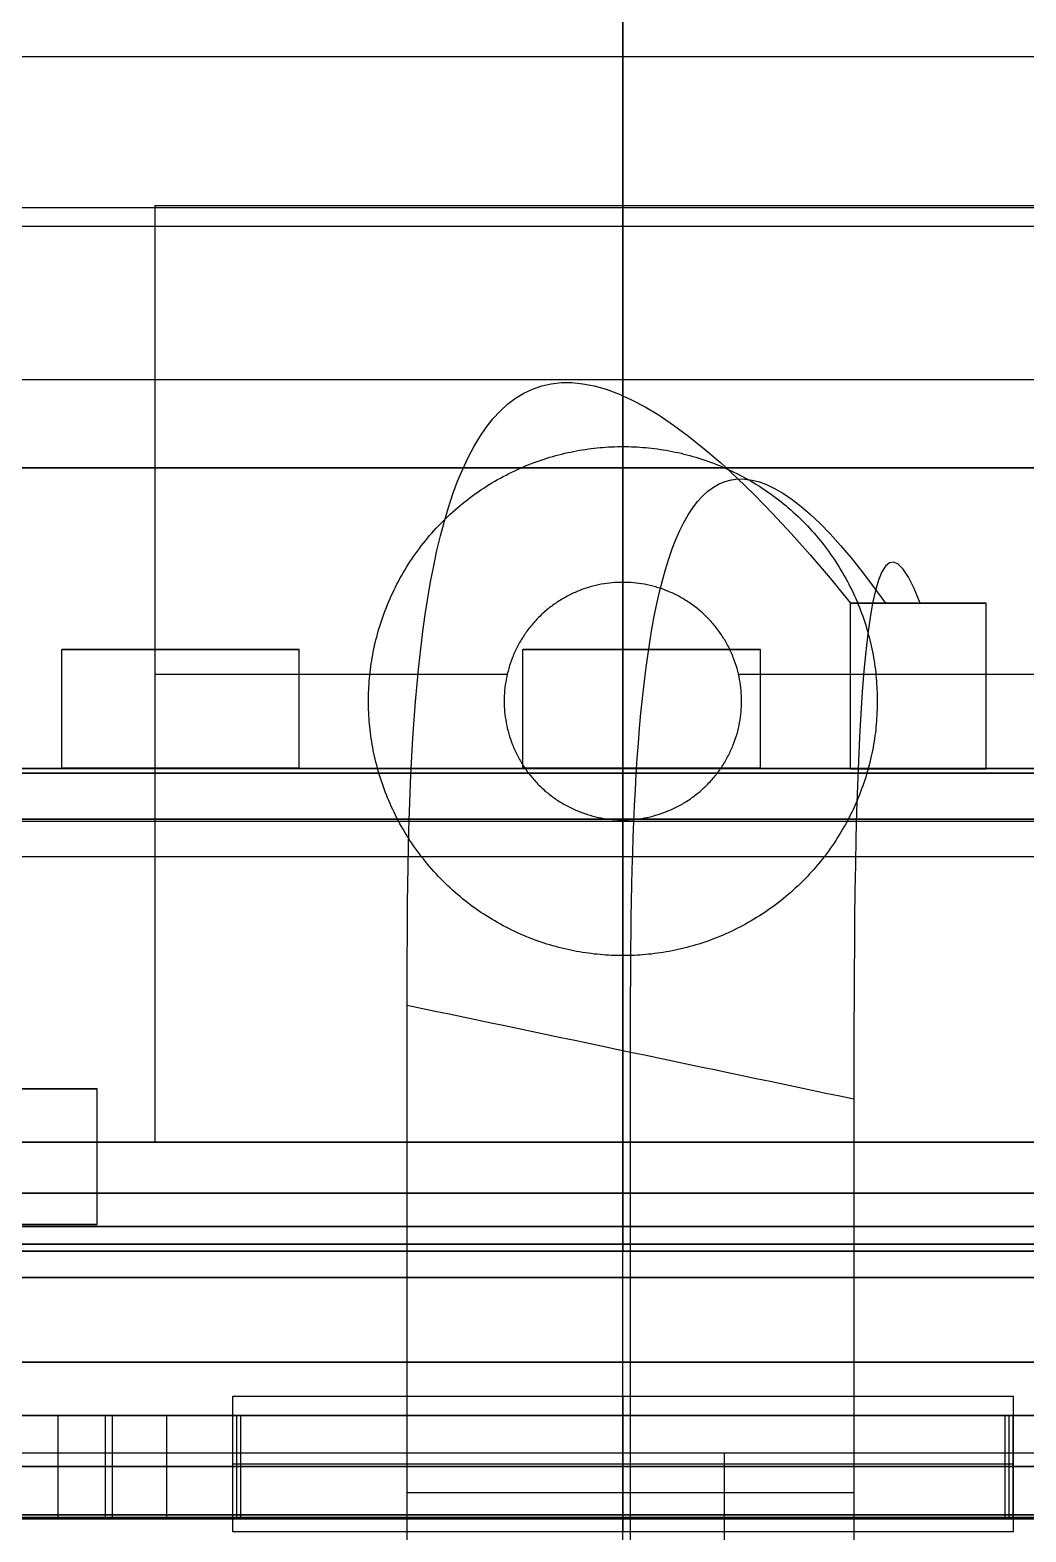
# Model space of a CAD drawing. Header units: millimetres. Extents: x 0 to 665, y 182 to 367.
# Drawn here: x 537.67 to 567.04, y 230.25 to 274.51 of the extents above; entities that cross this region are included whole.
import ezdxf

# ---------------------------------------------------------------- set-up
doc = ezdxf.new("R2010")
doc.units = ezdxf.units.MM
doc.header["$MEASUREMENT"] = 0
for name, color, linetype, true_color in [('Camera', 18, 'Continuous', 0x330000), ('Camera Mount', 7, 'Continuous', 0xffffff), ('Display Board', 253, 'Continuous', 0xb4b4b4), ('Display Bracket', 254, 'Continuous', 0xd1d1ff), ('Inner Mount$booleaned (inner mount)', 18, 'Continuous', 0x000000), ('Outer Case$booleaned (outer)', 251, 'Continuous', 0x4a4a4a), ('Raspberry Pi', 128, 'Continuous', 0x005431), ('Screen', 178, 'Continuous', 0x000054)]:
    doc.layers.add(name, color=color, linetype=linetype, true_color=true_color)

msp = doc.modelspace()

# ---------------------------------------------------------------- linework, layer by layer
at = {"layer": 'Camera'}
for p, q in [((555.155, 230.259, 69.127), (555.155, 234.259, 69.127)), ((555.155, 230.259, 64.239), (555.155, 234.259, 64.239)), ((543.655, 232.259, 69.127), (566.655, 232.259, 69.127)), ((543.655, 232.259, 64.239), (566.655, 232.259, 64.239))]:
    msp.add_line(p, q, dxfattribs=at)
for points, degree in [([(548.794, 228.751, 64.304), (548.794, 228.751, 60.071), (548.794, 230.641, 55.5), (548.794, 238.08, 53.761), (548.794, 273.797, 31.802), (561.863, 257.626, 0.474)], 3), ([(555.378, 228.751, 64.304), (555.378, 228.751, 60.071), (555.378, 230.641, 55.5), (555.378, 238.08, 53.761), (555.378, 268.271, 33.735), (562.89, 257.626, 11.974)], 3), ([(563.917, 257.626, 23.474), (561.962, 262.745, 35.667), (561.962, 238.08, 53.761), (561.962, 230.641, 55.5), (561.962, 228.751, 60.071), (561.962, 228.751, 64.304)], 3), ([(561.863, 257.626, 0.474), (562.547, 257.626, 8.141), (563.232, 257.626, 15.808), (563.917, 257.626, 23.474)], 3), ([(561.962, 243.006, 49.527), (557.573, 243.927, 49.205), (553.183, 244.848, 48.883), (548.794, 245.769, 48.561)], 3), ([(543.655, 230.259, 69.127), (543.655, 232.259, 69.127), (543.655, 234.259, 69.127)], 2), ([(543.655, 234.259, 69.127), (543.655, 234.259, 66.683), (543.655, 234.259, 64.239)], 2), ([(543.655, 230.259, 64.239), (543.655, 232.259, 64.239), (543.655, 234.259, 64.239)], 2), ([(543.655, 234.259, 69.127), (555.155, 234.259, 69.127), (566.655, 234.259, 69.127)], 2), ([(543.655, 234.259, 64.239), (555.155, 234.259, 64.239), (566.655, 234.259, 64.239)], 2), ([(543.655, 230.259, 69.127), (543.655, 232.259, 69.127), (543.655, 234.259, 69.127)], 2), ([(543.655, 234.259, 69.127), (543.655, 234.259, 66.683), (543.655, 234.259, 64.239)], 2), ([(543.655, 230.259, 64.239), (543.655, 232.259, 64.239), (543.655, 234.259, 64.239)], 2), ([(543.655, 234.259, 69.127), (555.155, 234.259, 69.127), (566.655, 234.259, 69.127)], 2), ([(543.655, 234.259, 64.239), (555.155, 234.259, 64.239), (566.655, 234.259, 64.239)], 2), ([(543.655, 230.259, 66.683), (543.655, 232.259, 66.683), (543.655, 234.259, 66.683)], 2), ([(543.655, 234.259, 66.683), (555.155, 234.259, 66.683), (566.655, 234.259, 66.683)], 2), ([(555.155, 234.259, 69.127), (555.155, 234.259, 66.683), (555.155, 234.259, 64.239)], 2), ([(566.655, 234.259, 69.127), (566.655, 232.259, 69.127), (566.655, 230.259, 69.127)], 2), ([(566.655, 234.259, 64.239), (566.655, 232.259, 64.239), (566.655, 230.259, 64.239)], 2), ([(566.655, 234.259, 69.127), (566.655, 234.259, 66.683), (566.655, 234.259, 64.239)], 2), ([(566.655, 234.259, 69.127), (566.655, 232.259, 69.127), (566.655, 230.259, 69.127)], 2), ([(566.655, 234.259, 64.239), (566.655, 232.259, 64.239), (566.655, 230.259, 64.239)], 2), ([(566.655, 234.259, 69.127), (566.655, 234.259, 66.683), (566.655, 234.259, 64.239)], 2), ([(566.655, 234.259, 66.683), (566.655, 232.259, 66.683), (566.655, 230.259, 66.683)], 2), ([(543.655, 232.259, 69.127), (543.655, 232.259, 66.683), (543.655, 232.259, 64.239)], 2), ([(566.655, 232.259, 69.127), (566.655, 232.259, 66.683), (566.655, 232.259, 64.239)], 2), ([(561.962, 231.408, 56.353), (557.573, 231.408, 56.353), (553.183, 231.408, 56.353), (548.794, 231.408, 56.353)], 3), ([(566.655, 230.259, 69.127), (555.155, 230.259, 69.127), (543.655, 230.259, 69.127)], 2), ([(543.655, 230.259, 69.127), (543.655, 230.259, 66.683), (543.655, 230.259, 64.239)], 2), ([(566.655, 230.259, 64.239), (555.155, 230.259, 64.239), (543.655, 230.259, 64.239)], 2), ([(566.655, 230.259, 69.127), (555.155, 230.259, 69.127), (543.655, 230.259, 69.127)], 2), ([(543.655, 230.259, 69.127), (543.655, 230.259, 66.683), (543.655, 230.259, 64.239)], 2), ([(566.655, 230.259, 64.239), (555.155, 230.259, 64.239), (543.655, 230.259, 64.239)], 2), ([(566.655, 230.259, 66.683), (555.155, 230.259, 66.683), (543.655, 230.259, 66.683)], 2), ([(555.155, 230.259, 69.127), (555.155, 230.259, 66.683), (555.155, 230.259, 64.239)], 2), ([(566.655, 230.259, 69.127), (566.655, 230.259, 66.683), (566.655, 230.259, 64.239)], 2), ([(566.655, 230.259, 69.127), (566.655, 230.259, 66.683), (566.655, 230.259, 64.239)], 2)]:
    msp.add_open_spline(points, degree=degree, dxfattribs=at)
at = {"layer": 'Camera Mount'}
for p, q in [((555.151, 233.684, 70.5), (555.151, 268.724, 70.5)), ((555.151, 233.684, 73.5), (555.151, 268.724, 73.5)), ((527.151, 251.204, 70.5), (583.151, 251.204, 70.5)), ((530.151, 251.204, 73.5), (580.151, 251.204, 73.5)), ((580.151, 233.684, 85.379), (530.151, 233.684, 85.379)), ((555.151, 233.684, 70.431), (555.151, 233.684, 70.5)), ((555.151, 233.684, 73.5), (555.151, 233.684, 106.519)), ((583.151, 230.684, 85.379), (527.151, 230.684, 85.379)), ((555.151, 230.684, 70.431), (555.151, 230.684, 106.519))]:
    msp.add_line(p, q, dxfattribs=at)
for points in [[(583.151, 268.724, 70.5), (555.151, 268.724, 70.5), (527.151, 268.724, 70.5)], [(583.151, 268.724, 72), (555.151, 268.724, 72), (527.151, 268.724, 72)], [(580.151, 268.724, 73.5), (555.151, 268.724, 73.5), (530.151, 268.724, 73.5)], [(555.151, 268.724, 70.5), (555.151, 268.724, 72), (555.151, 268.724, 73.5)], [(530.151, 233.684, 73.5), (555.151, 233.684, 73.5), (580.151, 233.684, 73.5)], [(543.647, 233.684, 64.239), (539.899, 233.684, 64.239), (536.151, 233.684, 64.239)], [(536.151, 233.684, 70.5), (555.151, 233.684, 70.5), (574.151, 233.684, 70.5)], [(538.501, 230.684, 68.254), (538.501, 232.184, 68.254), (538.501, 233.684, 68.254)], [(538.501, 230.684, 98.354), (538.501, 232.184, 98.354), (538.501, 233.684, 98.354)], [(539.899, 230.684, 64.239), (539.899, 232.184, 64.239), (539.899, 233.684, 64.239)], [(540.101, 230.684, 69.854), (540.101, 232.184, 69.854), (540.101, 233.684, 69.854)], [(540.101, 230.684, 66.654), (540.101, 232.184, 66.654), (540.101, 233.684, 66.654)], [(540.101, 230.684, 99.954), (540.101, 232.184, 99.954), (540.101, 233.684, 99.954)], [(540.101, 230.684, 96.754), (540.101, 232.184, 96.754), (540.101, 233.684, 96.754)], [(541.701, 230.684, 68.254), (541.701, 232.184, 68.254), (541.701, 233.684, 68.254)], [(541.701, 230.684, 98.354), (541.701, 232.184, 98.354), (541.701, 233.684, 98.354)], [(543.647, 230.684, 64.239), (543.647, 232.184, 64.239), (543.647, 233.684, 64.239)], [(543.884, 233.684, 70.431), (543.766, 233.684, 67.335), (543.647, 233.684, 64.239)], [(543.766, 230.684, 67.335), (543.766, 232.184, 67.335), (543.766, 233.684, 67.335)], [(543.884, 230.684, 70.431), (543.884, 232.184, 70.431), (543.884, 233.684, 70.431)], [(555.151, 230.684, 70.431), (555.151, 232.184, 70.431), (555.151, 233.684, 70.431)], [(555.151, 230.684, 106.519), (555.151, 232.184, 106.519), (555.151, 233.684, 106.519)], [(566.417, 230.684, 70.431), (566.417, 232.184, 70.431), (566.417, 233.684, 70.431)], [(566.655, 233.684, 64.239), (566.536, 233.684, 67.335), (566.417, 233.684, 70.431)], [(566.536, 230.684, 67.335), (566.536, 232.184, 67.335), (566.536, 233.684, 67.335)], [(566.655, 230.684, 64.239), (566.655, 232.184, 64.239), (566.655, 233.684, 64.239)], [(574.151, 233.684, 64.239), (570.403, 233.684, 64.239), (566.655, 233.684, 64.239)], [(543.647, 232.184, 64.239), (539.899, 232.184, 64.239), (536.151, 232.184, 64.239)], [(543.884, 232.184, 70.431), (543.766, 232.184, 67.335), (543.647, 232.184, 64.239)], [(566.655, 232.184, 64.239), (566.536, 232.184, 67.335), (566.417, 232.184, 70.431)], [(574.151, 232.184, 64.239), (570.403, 232.184, 64.239), (566.655, 232.184, 64.239)], [(543.647, 230.684, 64.239), (539.899, 230.684, 64.239), (536.151, 230.684, 64.239)], [(543.884, 230.684, 70.431), (543.766, 230.684, 67.335), (543.647, 230.684, 64.239)], [(566.655, 230.684, 64.239), (566.536, 230.684, 67.335), (566.417, 230.684, 70.431)], [(574.151, 230.684, 64.239), (570.403, 230.684, 64.239), (566.655, 230.684, 64.239)]]:
    msp.add_open_spline(points, degree=2, dxfattribs=at)
for points, knots in [([(530.151, 233.684, 106.519), (542.651, 233.684, 106.519), (555.151, 233.684, 106.519), (567.651, 233.684, 106.519), (580.151, 233.684, 106.519)], [458.146722, 458.146722, 458.146722, 483.146722, 483.146722, 508.146722, 508.146722, 508.146722]), ([(566.417, 233.684, 70.431), (560.784, 233.684, 70.431), (555.151, 233.684, 70.431), (549.518, 233.684, 70.431), (543.884, 233.684, 70.431)], [127.141124, 127.141124, 127.141124, 138.40761, 138.40761, 149.674097, 149.674097, 149.674097]), ([(527.151, 232.184, 106.519), (541.151, 232.184, 106.519), (555.151, 232.184, 106.519), (569.151, 232.184, 106.519), (583.151, 232.184, 106.519)], [455.146722, 455.146722, 455.146722, 483.146722, 483.146722, 511.146722, 511.146722, 511.146722]), ([(566.417, 232.184, 70.431), (560.784, 232.184, 70.431), (555.151, 232.184, 70.431), (549.518, 232.184, 70.431), (543.884, 232.184, 70.431)], [127.141124, 127.141124, 127.141124, 138.40761, 138.40761, 149.674097, 149.674097, 149.674097]), ([(527.151, 230.684, 106.519), (541.151, 230.684, 106.519), (555.151, 230.684, 106.519), (569.151, 230.684, 106.519), (583.151, 230.684, 106.519)], [455.146722, 455.146722, 455.146722, 483.146722, 483.146722, 511.146722, 511.146722, 511.146722]), ([(566.417, 230.684, 70.431), (560.784, 230.684, 70.431), (555.151, 230.684, 70.431), (549.518, 230.684, 70.431), (543.884, 230.684, 70.431)], [127.141124, 127.141124, 127.141124, 138.40761, 138.40761, 149.674097, 149.674097, 149.674097])]:
    msp.add_open_spline(points, degree=2, knots=knots, dxfattribs=at)
at = {"layer": 'Camera Mount', "extrusion": (0, -1, 0)}
for points in [[(538.501, 233.684, 68.254), (538.501, 233.684, 66.654), (540.101, 233.684, 66.654), (541.701, 233.684, 66.654), (541.701, 233.684, 68.254), (541.701, 233.684, 69.854), (540.101, 233.684, 69.854), (538.501, 233.684, 69.854), (538.501, 233.684, 68.254)], [(538.501, 233.684, 98.354), (538.501, 233.684, 96.754), (540.101, 233.684, 96.754), (541.701, 233.684, 96.754), (541.701, 233.684, 98.354), (541.701, 233.684, 99.954), (540.101, 233.684, 99.954), (538.501, 233.684, 99.954), (538.501, 233.684, 98.354)], [(538.501, 230.684, 68.254), (538.501, 230.684, 66.654), (540.101, 230.684, 66.654), (541.701, 230.684, 66.654), (541.701, 230.684, 68.254), (541.701, 230.684, 69.854), (540.101, 230.684, 69.854), (538.501, 230.684, 69.854), (538.501, 230.684, 68.254)], [(538.501, 230.684, 98.354), (538.501, 230.684, 96.754), (540.101, 230.684, 96.754), (541.701, 230.684, 96.754), (541.701, 230.684, 98.354), (541.701, 230.684, 99.954), (540.101, 230.684, 99.954), (538.501, 230.684, 99.954), (538.501, 230.684, 98.354)]]:
    msp.add_rational_spline(points, [1, 0.707106781187, 1, 0.707106781187, 1, 0.707106781187, 1, 0.707106781187, 1], degree=2, knots=[-10.053096, -10.053096, -10.053096, -7.539822, -7.539822, -5.026548, -5.026548, -2.513274, -2.513274, 0, 0, 0], dxfattribs=at)
at = {"layer": 'Display Board'}
for points in [[(582.915, 239.255, -32), (549.915, 239.255, -32), (516.915, 239.255, -32)], [(516.915, 239.255, 23), (549.915, 239.255, 23), (582.915, 239.255, 23)], [(582.915, 237.755, -32), (549.915, 237.755, -32), (516.915, 237.755, -32)], [(516.915, 237.755, 23), (549.915, 237.755, 23), (582.915, 237.755, 23)]]:
    msp.add_open_spline(points, degree=2, dxfattribs=at)
at = {"layer": 'Display Bracket'}
for points in [[(638.651, 235.255, -50.5), (555.151, 235.255, -50.5), (471.651, 235.255, -50.5)], [(471.651, 235.255, 50.5), (555.151, 235.255, 50.5), (638.651, 235.255, 50.5)], [(638.651, 230.755, -50.5), (555.151, 230.755, -50.5), (471.651, 230.755, -50.5)], [(471.651, 230.755, 50.5), (555.151, 230.755, 50.5), (638.651, 230.755, 50.5)]]:
    msp.add_open_spline(points, degree=2, dxfattribs=at)
at = {"layer": 'Inner Mount$booleaned (inner mount)'}
for p, q in [((555.151, 258.238, -63.5), (555.151, 296.83, -63.5)), ((555.151, 295.738, -58.5), (555.151, 269.331, -58.5)), ((481.651, 269.284, -63.5), (600.054, 269.284, -63.5)), ((555.151, 258.238, -56.5), (555.151, 269.331, -56.5)), ((481.651, 268.735, -58.5), (541.351, 268.735, -58.5)), ((541.351, 255.531, -56.5), (551.742, 255.531, -56.5)), ((558.56, 255.531, -56.5), (568.951, 255.531, -56.5)), ((555.151, 241.738, -56.5), (555.151, 251.238, -56.5)), ((555.151, 241.738, -63.5), (555.151, 251.238, -63.5)), ((555.151, 241.738, 50.5), (555.151, 241.738, 30.5)), ((555.151, 241.738, -50.5), (555.151, 241.738, -56.5)), ((555.151, 238.738, 50.5), (555.151, 238.738, 30.5)), ((555.151, 238.738, -50.5), (555.151, 238.738, -63.5))]:
    msp.add_line(p, q, dxfattribs=at)
for points in [[(541.351, 269.331, -56.5), (541.351, 255.535, -56.5), (541.351, 241.738, -56.5)], [(568.951, 269.331, -56.5), (555.151, 269.331, -56.5), (541.351, 269.331, -56.5)], [(541.351, 269.331, -58.5), (541.351, 255.535, -58.5), (541.351, 241.738, -58.5)], [(568.951, 269.331, -58.5), (555.151, 269.331, -58.5), (541.351, 269.331, -58.5)], [(541.351, 269.331, -58.5), (541.351, 269.331, -57.5), (541.351, 269.331, -56.5)], [(568.951, 269.331, -57.5), (555.151, 269.331, -57.5), (541.351, 269.331, -57.5)], [(541.351, 269.331, -57.5), (541.351, 255.535, -57.5), (541.351, 241.738, -57.5)], [(555.151, 269.331, -58.5), (555.151, 269.331, -57.5), (555.151, 269.331, -56.5)], [(555.151, 258.238, -58.5), (555.151, 258.238, -57.5), (555.151, 258.238, -56.5)], [(555.151, 258.238, -58.5), (555.151, 258.238, -61), (555.151, 258.238, -63.5)], [(541.351, 255.531, -58.5), (541.351, 255.531, -57.5), (541.351, 255.531, -56.5)], [(551.651, 254.738, -58.5), (551.651, 254.738, -57.5), (551.651, 254.738, -56.5)], [(551.651, 254.738, -58.5), (551.651, 254.738, -61), (551.651, 254.738, -63.5)], [(558.651, 254.738, -58.5), (558.651, 254.738, -57.5), (558.651, 254.738, -56.5)], [(558.651, 254.738, -58.5), (558.651, 254.738, -61), (558.651, 254.738, -63.5)], [(555.151, 251.238, -58.5), (555.151, 251.238, -57.5), (555.151, 251.238, -56.5)], [(555.151, 251.238, -58.5), (555.151, 251.238, -61), (555.151, 251.238, -63.5)], [(481.651, 241.738, 50.5), (540.853, 241.738, 50.5), (600.054, 241.738, 50.5)], [(600.054, 241.738, -63.5), (540.853, 241.738, -63.5), (481.651, 241.738, -63.5)], [(541.351, 241.738, -58.5), (511.501, 241.738, -58.5), (481.651, 241.738, -58.5)], [(502.845, 241.738, -50.5), (551.449, 241.738, -50.5), (600.054, 241.738, -50.5)], [(600.054, 241.738, 30.5), (551.449, 241.738, 30.5), (502.845, 241.738, 30.5)], [(541.351, 241.738, -56.5), (555.151, 241.738, -56.5), (568.951, 241.738, -56.5)], [(541.351, 241.738, -58.5), (541.351, 241.738, -57.5), (541.351, 241.738, -56.5)], [(555.151, 238.738, 30.5), (555.151, 240.238, 30.5), (555.151, 241.738, 30.5)], [(555.151, 238.738, -50.5), (555.151, 240.238, -50.5), (555.151, 241.738, -50.5)], [(555.151, 238.738, -63.5), (555.151, 240.238, -63.5), (555.151, 241.738, -63.5)], [(555.151, 238.738, 50.5), (555.151, 240.238, 50.5), (555.151, 241.738, 50.5)], [(600.054, 240.238, -63.5), (535.853, 240.238, -63.5), (471.651, 240.238, -63.5)], [(471.651, 240.238, 50.5), (535.853, 240.238, 50.5), (600.054, 240.238, 50.5)], [(600.054, 240.238, 30.5), (551.449, 240.238, 30.5), (502.845, 240.238, 30.5)], [(502.845, 240.238, -50.5), (551.449, 240.238, -50.5), (600.054, 240.238, -50.5)], [(638.651, 238.738, -63.5), (555.151, 238.738, -63.5), (471.651, 238.738, -63.5)], [(471.651, 238.738, 50.5), (535.853, 238.738, 50.5), (600.054, 238.738, 50.5)], [(502.845, 238.738, -50.5), (555.151, 238.738, -50.5), (607.457, 238.738, -50.5)], [(600.054, 238.738, 30.5), (551.449, 238.738, 30.5), (502.845, 238.738, 30.5)]]:
    msp.add_open_spline(points, degree=2, dxfattribs=at)
for points in [[(558.651, 254.738, -58.5), (558.651, 251.238, -58.5), (555.151, 251.238, -58.5), (551.651, 251.238, -58.5), (551.651, 254.738, -58.5), (551.651, 258.238, -58.5), (555.151, 258.238, -58.5), (558.651, 258.238, -58.5), (558.651, 254.738, -58.5)], [(558.651, 254.738, -56.5), (558.651, 251.238, -56.5), (555.151, 251.238, -56.5), (551.651, 251.238, -56.5), (551.651, 254.738, -56.5), (551.651, 258.238, -56.5), (555.151, 258.238, -56.5), (558.651, 258.238, -56.5), (558.651, 254.738, -56.5)], [(558.651, 254.738, -63.5), (558.651, 251.238, -63.5), (555.151, 251.238, -63.5), (551.651, 251.238, -63.5), (551.651, 254.738, -63.5), (551.651, 258.238, -63.5), (555.151, 258.238, -63.5), (558.651, 258.238, -63.5), (558.651, 254.738, -63.5)]]:
    msp.add_rational_spline(points, [1, 0.707106781187, 1, 0.707106781187, 1, 0.707106781187, 1, 0.707106781187, 1], degree=2, knots=[-21.991149, -21.991149, -21.991149, -16.493361, -16.493361, -10.995574, -10.995574, -5.497787, -5.497787, 0, 0, 0], dxfattribs=at)
at = {"layer": 'Outer Case$booleaned (outer)'}
for p, q in [((555.151, 262.238, -65.5), (555.151, 301.833, -65.5)), ((555.151, 262.238, -68.5), (555.151, 301.833, -68.5)), ((632.914, 264.208, -65.5), (477.388, 264.208, -65.5)), ((632.914, 264.208, -68.5), (477.388, 264.208, -68.5)), ((555.151, 229.583, -65.5), (555.151, 247.238, -65.5)), ((555.151, 232.583, -68.5), (555.151, 247.238, -68.5))]:
    msp.add_line(p, q, dxfattribs=at)
for points in [[(661.651, 273.723, 70.5), (555.151, 273.723, 70.5), (448.651, 273.723, 70.5)], [(661.651, 273.723, 69), (555.151, 273.723, 69), (448.651, 273.723, 69)], [(658.651, 273.723, 67.5), (555.151, 273.723, 67.5), (451.651, 273.723, 67.5)], [(555.151, 238.525, 70.5), (555.151, 256.124, 70.5), (555.151, 273.723, 70.5)], [(555.151, 273.723, 70.5), (555.151, 273.723, 69), (555.151, 273.723, 67.5)], [(555.151, 273.723, 67.5), (555.151, 256.124, 67.5), (555.151, 238.525, 67.5)], [(555.151, 262.238, -65.5), (555.151, 262.238, -67), (555.151, 262.238, -68.5)], [(547.651, 254.738, -65.5), (547.651, 254.738, -67), (547.651, 254.738, -68.5)], [(562.651, 254.738, -65.5), (562.651, 254.738, -67), (562.651, 254.738, -68.5)], [(661.651, 250.153, 70.5), (555.151, 250.153, 70.5), (448.651, 250.153, 70.5)], [(658.651, 250.153, 67.5), (555.151, 250.153, 67.5), (451.651, 250.153, 67.5)], [(555.151, 247.238, -65.5), (555.151, 247.238, -67), (555.151, 247.238, -68.5)], [(535.133, 238.525, 70.5), (555.151, 238.525, 70.5), (575.169, 238.525, 70.5)], [(575.169, 238.525, 67.5), (555.151, 238.525, 67.5), (535.133, 238.525, 67.5)], [(555.151, 238.525, 70.5), (555.151, 238.525, 69), (555.151, 238.525, 67.5)], [(454.651, 232.583, -74.442), (555.151, 232.583, -74.442), (655.651, 232.583, -74.442)], [(454.651, 232.583, -68.5), (555.151, 232.583, -68.5), (655.651, 232.583, -68.5)], [(454.651, 232.583, -71.442), (555.151, 232.583, -71.442), (655.651, 232.583, -71.442)], [(558.151, 226.583, -74.442), (558.151, 229.583, -74.442), (558.151, 232.583, -74.442)], [(558.151, 232.583, -74.442), (558.151, 232.583, -71.471), (558.151, 232.583, -68.5)]]:
    msp.add_open_spline(points, degree=2, dxfattribs=at)
for points in [[(562.651, 254.738, -65.5), (562.651, 262.238, -65.5), (555.151, 262.238, -65.5), (547.651, 262.238, -65.5), (547.651, 254.738, -65.5), (547.651, 247.238, -65.5), (555.151, 247.238, -65.5), (562.651, 247.238, -65.5), (562.651, 254.738, -65.5)], [(562.651, 254.738, -68.5), (562.651, 262.238, -68.5), (555.151, 262.238, -68.5), (547.651, 262.238, -68.5), (547.651, 254.738, -68.5), (547.651, 247.238, -68.5), (555.151, 247.238, -68.5), (562.651, 247.238, -68.5), (562.651, 254.738, -68.5)]]:
    msp.add_rational_spline(points, [1, 0.707106781187, 1, 0.707106781187, 1, 0.707106781187, 1, 0.707106781187, 1], degree=2, knots=[0, 0, 0, 11.780972, 11.780972, 23.561945, 23.561945, 35.342917, 35.342917, 47.12389, 47.12389, 47.12389], dxfattribs=at)
at = {"layer": 'Raspberry Pi'}
for points in [[(576.915, 261.61, -32), (550.415, 261.61, -32), (523.915, 261.61, -32)], [(523.915, 261.61, -25), (550.415, 261.61, -25), (576.915, 261.61, -25)], [(561.863, 252.738, 0.474), (561.863, 255.182, 0.474), (561.863, 257.626, 0.474)], [(565.863, 257.626, 0.474), (563.863, 257.626, 0.474), (561.863, 257.626, 0.474)], [(561.863, 252.738, 23.474), (561.863, 255.182, 23.474), (561.863, 257.626, 23.474)], [(561.863, 257.626, 0.474), (561.863, 257.626, 11.974), (561.863, 257.626, 23.474)], [(561.863, 257.626, 23.474), (563.863, 257.626, 23.474), (565.863, 257.626, 23.474)], [(565.863, 252.738, 0.474), (565.863, 255.182, 0.474), (565.863, 257.626, 0.474)], [(565.863, 252.738, 23.474), (565.863, 255.182, 23.474), (565.863, 257.626, 23.474)], [(565.863, 257.626, 23.474), (565.863, 257.626, 11.974), (565.863, 257.626, 0.474)], [(538.611, 252.761, 16.32), (538.611, 254.511, 16.32), (538.611, 256.261, 16.32)], [(545.611, 256.261, 16.32), (542.111, 256.261, 16.32), (538.611, 256.261, 16.32)], [(538.611, 252.761, 24.52), (538.611, 254.511, 24.52), (538.611, 256.261, 24.52)], [(538.611, 256.261, 16.32), (538.611, 256.261, 20.42), (538.611, 256.261, 24.52)], [(538.611, 256.261, 24.52), (542.111, 256.261, 24.52), (545.611, 256.261, 24.52)], [(545.611, 252.761, 16.32), (545.611, 254.511, 16.32), (545.611, 256.261, 16.32)], [(545.611, 252.761, 24.52), (545.611, 254.511, 24.52), (545.611, 256.261, 24.52)], [(545.611, 256.261, 24.52), (545.611, 256.261, 20.42), (545.611, 256.261, 16.32)], [(552.205, 252.761, 16.32), (552.205, 254.511, 16.32), (552.205, 256.261, 16.32)], [(559.205, 256.261, 16.32), (555.705, 256.261, 16.32), (552.205, 256.261, 16.32)], [(552.205, 252.761, 24.52), (552.205, 254.511, 24.52), (552.205, 256.261, 24.52)], [(552.205, 256.261, 16.32), (552.205, 256.261, 20.42), (552.205, 256.261, 24.52)], [(552.205, 256.261, 24.52), (555.705, 256.261, 24.52), (559.205, 256.261, 24.52)], [(559.205, 252.761, 16.32), (559.205, 254.511, 16.32), (559.205, 256.261, 16.32)], [(559.205, 252.761, 24.52), (559.205, 254.511, 24.52), (559.205, 256.261, 24.52)], [(559.205, 256.261, 24.52), (559.205, 256.261, 20.42), (559.205, 256.261, 16.32)], [(601.915, 252.755, -32.5), (559.415, 252.755, -32.5), (516.915, 252.755, -32.5)], [(516.915, 252.755, 23.5), (559.415, 252.755, 23.5), (601.915, 252.755, 23.5)], [(545.611, 252.761, 16.32), (542.111, 252.761, 16.32), (538.611, 252.761, 16.32)], [(538.611, 252.761, 16.32), (538.611, 252.761, 20.42), (538.611, 252.761, 24.52)], [(538.611, 252.761, 24.52), (542.111, 252.761, 24.52), (545.611, 252.761, 24.52)], [(545.611, 252.761, 24.52), (545.611, 252.761, 20.42), (545.611, 252.761, 16.32)], [(559.205, 252.761, 16.32), (555.705, 252.761, 16.32), (552.205, 252.761, 16.32)], [(552.205, 252.761, 16.32), (552.205, 252.761, 20.42), (552.205, 252.761, 24.52)], [(552.205, 252.761, 24.52), (555.705, 252.761, 24.52), (559.205, 252.761, 24.52)], [(559.205, 252.761, 24.52), (559.205, 252.761, 20.42), (559.205, 252.761, 16.32)], [(565.863, 252.738, 0.474), (563.863, 252.738, 0.474), (561.863, 252.738, 0.474)], [(561.863, 252.738, 0.474), (561.863, 252.738, 11.974), (561.863, 252.738, 23.474)], [(561.863, 252.738, 23.474), (563.863, 252.738, 23.474), (565.863, 252.738, 23.474)], [(565.863, 252.738, 23.474), (565.863, 252.738, 11.974), (565.863, 252.738, 0.474)], [(576.915, 252.61, -32), (550.415, 252.61, -32), (523.915, 252.61, -32)], [(523.915, 252.61, -25), (550.415, 252.61, -25), (576.915, 252.61, -25)], [(601.915, 251.255, -32.5), (559.415, 251.255, -32.5), (516.915, 251.255, -32.5)], [(516.915, 251.255, 23.5), (559.415, 251.255, 23.5), (601.915, 251.255, 23.5)], [(539.651, 243.313, -50.5), (532.151, 243.313, -50.5), (524.651, 243.313, -50.5)], [(524.651, 243.313, -32), (532.151, 243.313, -32), (539.651, 243.313, -32)], [(539.651, 239.313, -50.5), (539.651, 241.313, -50.5), (539.651, 243.313, -50.5)], [(539.651, 239.313, -32), (539.651, 241.313, -32), (539.651, 243.313, -32)], [(539.651, 243.313, -32), (539.651, 243.313, -41.25), (539.651, 243.313, -50.5)], [(539.651, 239.313, -50.5), (532.151, 239.313, -50.5), (524.651, 239.313, -50.5)], [(524.651, 239.313, -32), (532.151, 239.313, -32), (539.651, 239.313, -32)], [(539.651, 239.313, -32), (539.651, 239.313, -41.25), (539.651, 239.313, -50.5)]]:
    msp.add_open_spline(points, degree=2, dxfattribs=at)
at = {"layer": 'Screen'}
for points in [[(651.651, 230.641, -55.5), (555.151, 230.641, -55.5), (458.651, 230.641, -55.5)], [(458.651, 230.641, 55.5), (555.151, 230.641, 55.5), (651.651, 230.641, 55.5)]]:
    msp.add_open_spline(points, degree=2, dxfattribs=at)

doc.saveas('drawing.dxf')
